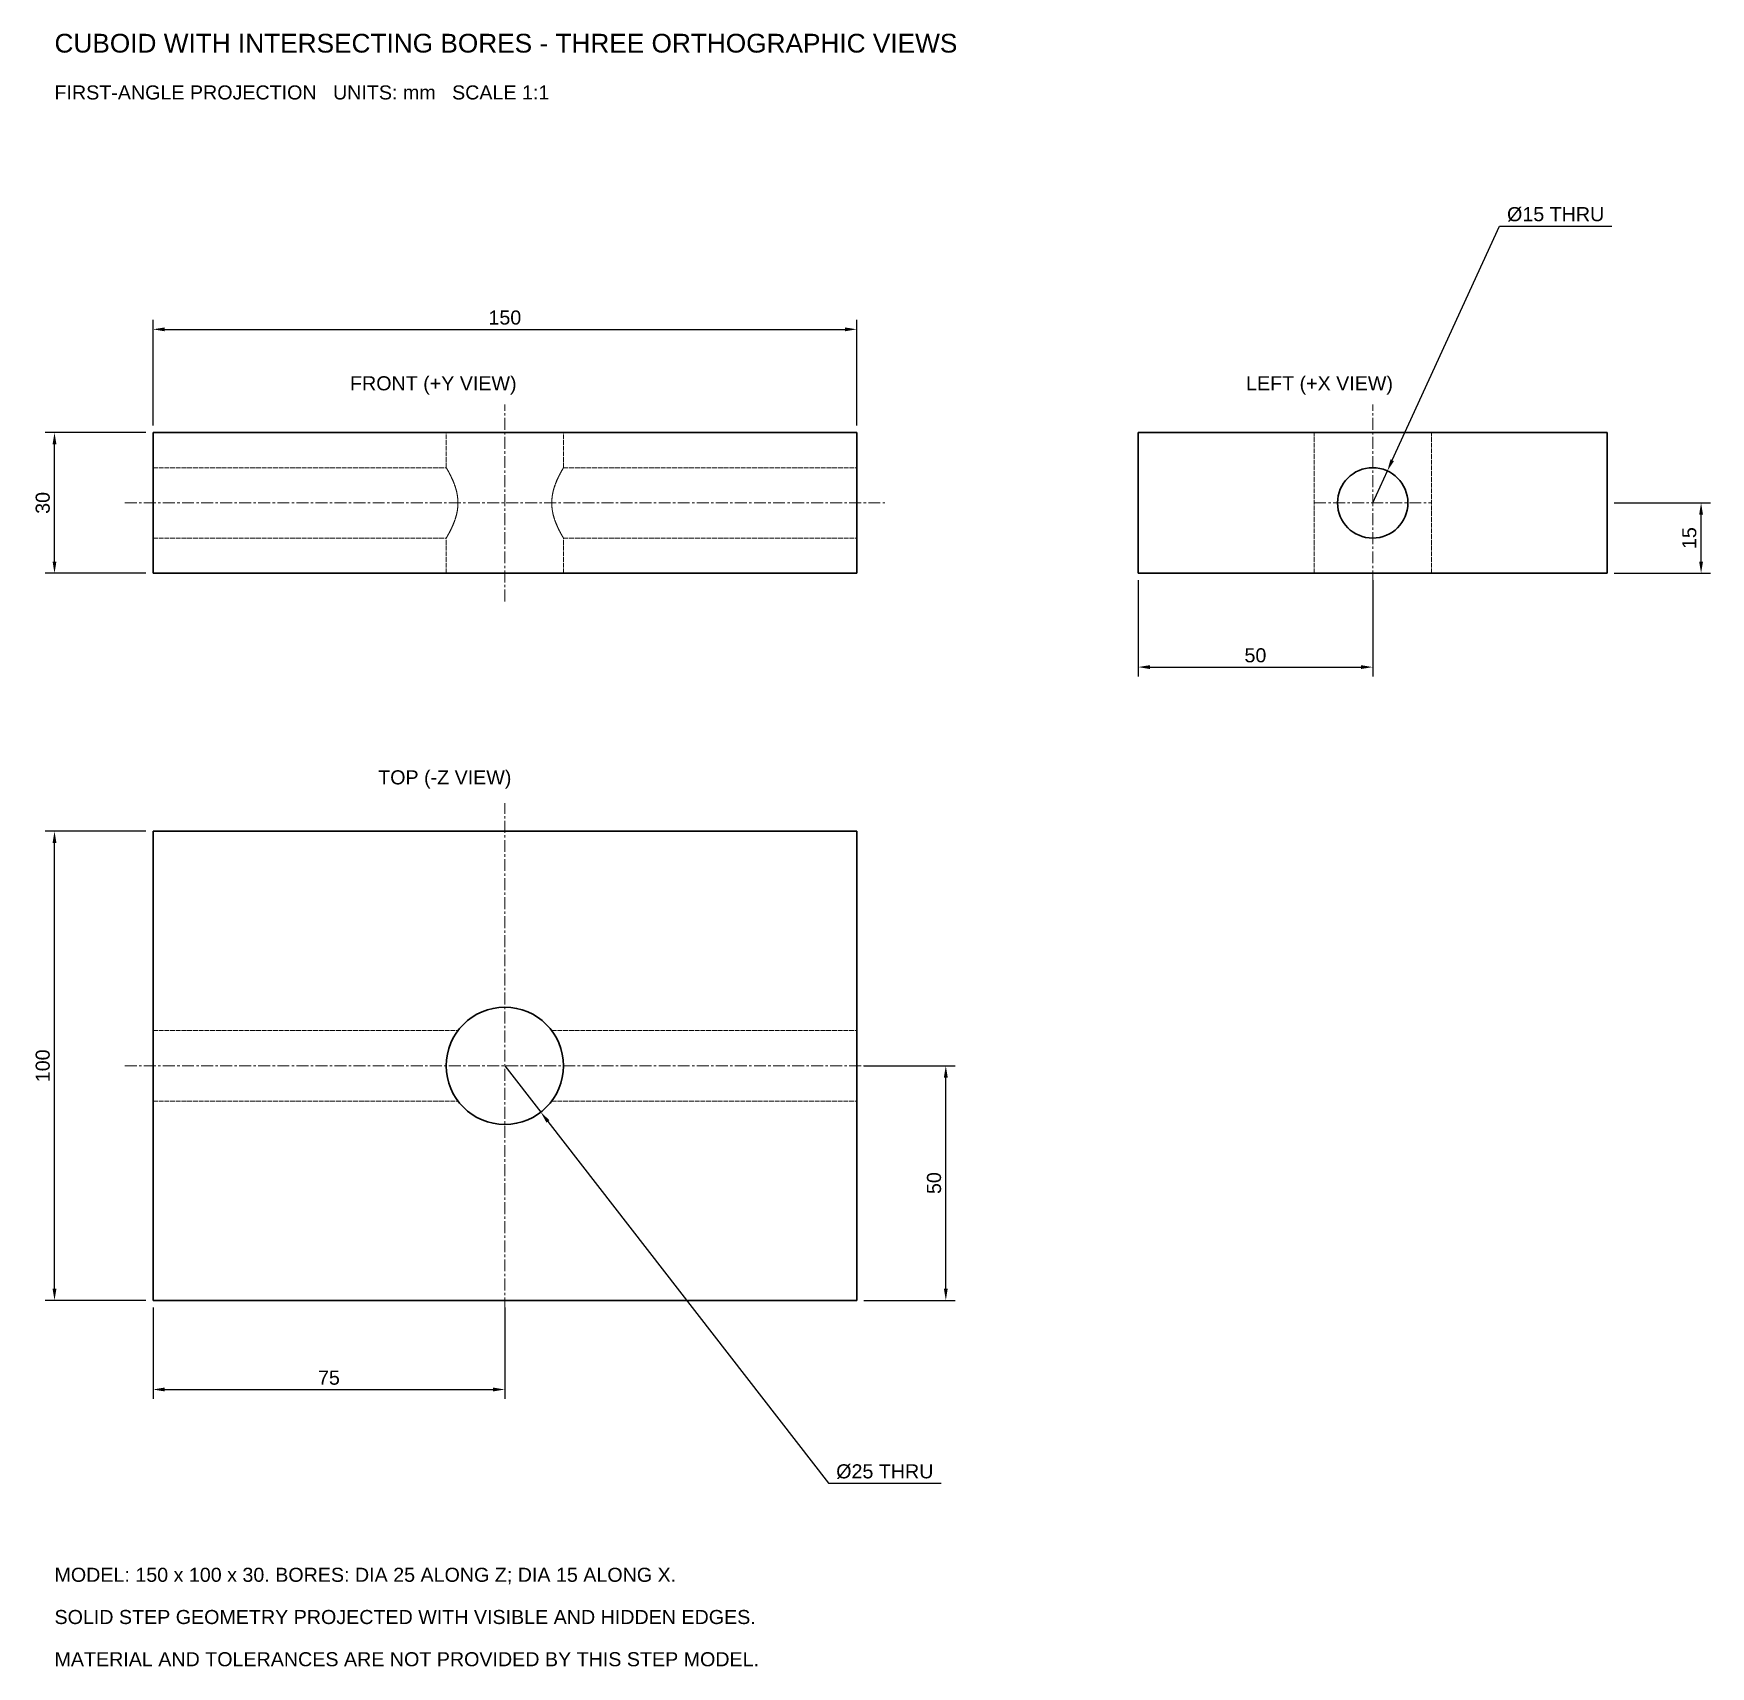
# Model space of a CAD drawing. Header units: millimetres. Extents: x -25 to 332, y -233 to 115.
import ezdxf

# ---------------------------------------------------------------- set-up
doc = ezdxf.new("R2010")
doc.units = ezdxf.units.MM
doc.header["$LTSCALE"] = 0.8
doc.linetypes.add('CENTER', pattern=[5.08, 3.175, -0.635, 0.635, -0.635])
doc.linetypes.add('DASHED', pattern=[1.524, 1.27, -0.254])
for name, color, linetype, lineweight in [('CENTER', 3, 'CENTER', 13), ('DIMENSIONS', 2, 'CONTINUOUS', 13), ('HIDDEN', 8, 'DASHED', 13), ('NOTES', 7, 'CONTINUOUS', 13), ('VISIBLE', 7, 'CONTINUOUS', 30)]:
    doc.layers.add(name, color=color, linetype=linetype, lineweight=lineweight)
doc.styles.get("Standard").update_dxf_attribs({"font": 'Arial.ttf'})
doc.dimstyles.new('PART_DIM', dxfattribs={"dimtxt": 3, "dimasz": 2.5, "dimexe": 2, "dimexo": 1.5, "dimgap": 1, "dimtad": 1, "dimdec": 0, "dimrnd": 1e-06, "dimzin": 0, "dimdsep": 46, "dimtxsty": 'Standard', "dimcen": 2.5, "dimclrd": 2, "dimclre": 2, "dimclrt": 2, "dimazin": 3, "dimtfac": 1, "dimtmove": 0, "dimatfit": 3})

msp = doc.modelspace()

# ---------------------------------------------------------------- linework, layer by layer
at = {"layer": 'CENTER'}
for p, q in [((75, -6), (75, 36)), ((260, -6), (260, 36)), ((-6, 15), (156, 15)), ((247.5, 15), (272.5, 15)), ((75, -161), (75, -49)), ((-6, -105), (156, -105))]:
    msp.add_line(p, q, dxfattribs=at)
at = {"layer": 'HIDDEN'}
for p, q in [((62.5, 22.5), (62.5, 30)), ((87.5, 22.5), (87.5, 30)), ((247.5, 0), (247.5, 30)), ((272.5, 0), (272.5, 30)), ((0, 22.5), (62.5, 22.5)), ((87.5, 22.5), (150, 22.5)), ((0, 7.5), (62.5, 7.5)), ((62.5, 0), (62.5, 7.5)), ((87.5, 7.5), (150, 7.5)), ((87.5, 0), (87.5, 7.5)), ((0, -97.5), (65, -97.5)), ((85, -97.5), (150, -97.5)), ((0, -112.5), (65, -112.5)), ((85, -112.5), (150, -112.5))]:
    msp.add_line(p, q, dxfattribs=at)
for points, knots in [([(62.5, 7.5), (62.5, 7.5), (62.53, 7.55), (62.65, 7.75), (62.74, 7.9), (62.95, 8.28), (63.08, 8.52), (63.37, 9.06), (63.53, 9.37), (63.76, 9.88), (63.84, 10.05), (64, 10.42), (64.08, 10.62), (64.31, 11.21), (64.46, 11.64), (64.71, 12.53), (64.82, 13.01), (64.92, 13.74), (64.95, 13.99), (64.99, 14.49), (65, 14.74), (65, 15.51), (64.96, 16), (64.85, 16.74), (64.81, 16.98), (64.71, 17.46), (64.65, 17.69), (64.52, 18.14), (64.45, 18.36), (64.31, 18.78), (64.23, 18.99), (64, 19.59), (63.84, 19.96), (63.6, 20.47), (63.52, 20.63), (63.37, 20.94), (63.3, 21.08), (63.08, 21.48), (62.96, 21.72), (62.79, 22.01), (62.74, 22.09), (62.66, 22.24), (62.62, 22.3), (62.56, 22.4), (62.54, 22.44), (62.51, 22.49), (62.5, 22.5), (62.5, 22.5)], [0, 0, 0, 0, 0.0625, 0.0625, 0.125, 0.125, 0.1875, 0.1875, 0.25, 0.25, 0.28125, 0.28125, 0.3125, 0.3125, 0.375, 0.375, 0.4375, 0.4375, 0.46875, 0.46875, 0.5, 0.5, 0.5625, 0.5625, 0.59375, 0.59375, 0.625, 0.625, 0.65625, 0.65625, 0.6875, 0.6875, 0.75, 0.75, 0.78125, 0.78125, 0.8125, 0.8125, 0.875, 0.875, 0.90625, 0.90625, 0.9375, 0.9375, 0.96875, 0.96875, 1, 1, 1, 1]), ([(62.5, 22.5), (62.5, 22.5), (62.53, 22.45), (62.62, 22.3), (62.66, 22.24), (62.74, 22.09), (62.79, 22), (62.9, 21.81), (62.96, 21.71), (63.09, 21.47), (63.16, 21.35), (63.37, 20.94), (63.53, 20.63), (63.84, 19.96), (64.01, 19.58), (64.31, 18.79), (64.46, 18.37), (64.65, 17.69), (64.71, 17.46), (64.81, 16.99), (64.85, 16.75), (64.92, 16.26), (64.95, 16.01), (64.99, 15.51), (65, 15.25), (65, 14.5), (64.96, 14), (64.85, 13.26), (64.81, 13.02), (64.71, 12.55), (64.65, 12.32), (64.46, 11.64), (64.31, 11.21), (64, 10.41), (63.84, 10.05), (63.52, 9.36), (63.37, 9.06), (63.16, 8.65), (63.09, 8.53), (62.96, 8.29), (62.9, 8.19), (62.74, 7.9), (62.65, 7.75), (62.56, 7.6), (62.54, 7.56), (62.51, 7.51), (62.5, 7.5), (62.5, 7.5)], [0, 0, 0, 0, 0.0625, 0.0625, 0.09375, 0.09375, 0.125, 0.125, 0.15625, 0.15625, 0.1875, 0.1875, 0.25, 0.25, 0.3125, 0.3125, 0.375, 0.375, 0.40625, 0.40625, 0.4375, 0.4375, 0.46875, 0.46875, 0.5, 0.5, 0.5625, 0.5625, 0.59375, 0.59375, 0.625, 0.625, 0.6875, 0.6875, 0.75, 0.75, 0.8125, 0.8125, 0.84375, 0.84375, 0.875, 0.875, 0.9375, 0.9375, 0.96875, 0.96875, 1, 1, 1, 1]), ([(87.5, 22.5), (87.5, 22.5), (87.47, 22.45), (87.38, 22.3), (87.34, 22.24), (87.26, 22.09), (87.21, 22), (87.1, 21.81), (87.04, 21.71), (86.91, 21.47), (86.84, 21.35), (86.63, 20.94), (86.47, 20.63), (86.16, 19.96), (85.99, 19.58), (85.69, 18.79), (85.54, 18.37), (85.35, 17.69), (85.29, 17.46), (85.19, 16.99), (85.15, 16.75), (85.08, 16.26), (85.05, 16.01), (85.01, 15.51), (85, 15.25), (85, 14.5), (85.04, 14), (85.15, 13.26), (85.19, 13.02), (85.29, 12.55), (85.35, 12.32), (85.54, 11.64), (85.69, 11.21), (86, 10.41), (86.16, 10.05), (86.48, 9.36), (86.63, 9.06), (86.84, 8.65), (86.91, 8.53), (87.04, 8.29), (87.1, 8.19), (87.26, 7.9), (87.35, 7.75), (87.44, 7.6), (87.46, 7.56), (87.49, 7.51), (87.5, 7.5), (87.5, 7.5)], [0, 0, 0, 0, 0.0625, 0.0625, 0.09375, 0.09375, 0.125, 0.125, 0.15625, 0.15625, 0.1875, 0.1875, 0.25, 0.25, 0.3125, 0.3125, 0.375, 0.375, 0.40625, 0.40625, 0.4375, 0.4375, 0.46875, 0.46875, 0.5, 0.5, 0.5625, 0.5625, 0.59375, 0.59375, 0.625, 0.625, 0.6875, 0.6875, 0.75, 0.75, 0.8125, 0.8125, 0.84375, 0.84375, 0.875, 0.875, 0.9375, 0.9375, 0.96875, 0.96875, 1, 1, 1, 1]), ([(87.5, 7.5), (87.5, 7.5), (87.47, 7.55), (87.35, 7.75), (87.26, 7.9), (87.05, 8.28), (86.92, 8.52), (86.63, 9.06), (86.47, 9.37), (86.24, 9.88), (86.16, 10.05), (86, 10.42), (85.92, 10.62), (85.69, 11.21), (85.54, 11.64), (85.29, 12.53), (85.18, 13.01), (85.08, 13.74), (85.05, 13.99), (85.01, 14.49), (85, 14.74), (85, 15.51), (85.04, 16), (85.15, 16.74), (85.19, 16.98), (85.29, 17.46), (85.35, 17.69), (85.48, 18.14), (85.55, 18.36), (85.69, 18.78), (85.77, 18.99), (86, 19.59), (86.16, 19.96), (86.4, 20.47), (86.48, 20.63), (86.63, 20.94), (86.7, 21.08), (86.92, 21.48), (87.04, 21.72), (87.21, 22.01), (87.26, 22.09), (87.34, 22.24), (87.38, 22.3), (87.44, 22.4), (87.46, 22.44), (87.49, 22.49), (87.5, 22.5), (87.5, 22.5)], [0, 0, 0, 0, 0.0625, 0.0625, 0.125, 0.125, 0.1875, 0.1875, 0.25, 0.25, 0.28125, 0.28125, 0.3125, 0.3125, 0.375, 0.375, 0.4375, 0.4375, 0.46875, 0.46875, 0.5, 0.5, 0.5625, 0.5625, 0.59375, 0.59375, 0.625, 0.625, 0.65625, 0.65625, 0.6875, 0.6875, 0.75, 0.75, 0.78125, 0.78125, 0.8125, 0.8125, 0.875, 0.875, 0.90625, 0.90625, 0.9375, 0.9375, 0.96875, 0.96875, 1, 1, 1, 1])]:
    msp.add_open_spline(points, degree=3, knots=knots, dxfattribs=at)
at = {"layer": 'VISIBLE'}
for p, q in [((0, 0), (0, 30)), ((0, 30), (150, 30)), ((150, 0), (150, 30)), ((210, 30), (310, 30)), ((210, 0), (210, 30)), ((310, 0), (310, 30)), ((0, 0), (150, 0)), ((210, 0), (310, 0)), ((0, -155), (0, -55)), ((0, -55), (150, -55)), ((150, -155), (150, -55)), ((0, -155), (150, -155))]:
    msp.add_line(p, q, dxfattribs=at)
for centre, radius in [((260, 15), 7.5), ((75, -105), 12.5)]:
    msp.add_circle(centre, radius, dxfattribs=at)

# ---------------------------------------------------------------- texts
at = {"layer": 'NOTES'}
for s, height, p in [('CUBOID WITH INTERSECTING BORES - THREE ORTHOGRAPHIC VIEWS', 4, (-21, 111)), ('FIRST-ANGLE PROJECTION   UNITS: mm   SCALE 1:1', 3, (-21, 101)), ('FRONT (+Y VIEW)', 3, (42, 39)), ('LEFT (+X VIEW)', 3, (233, 39)), ('TOP (-Z VIEW)', 3, (48, -45)), ('MODEL: 150 x 100 x 30. BORES: DIA 25 ALONG Z; DIA 15 ALONG X.', 3, (-21, -215)), ('SOLID STEP GEOMETRY PROJECTED WITH VISIBLE AND HIDDEN EDGES.', 3, (-21, -224)), ('MATERIAL AND TOLERANCES ARE NOT PROVIDED BY THIS STEP MODEL.', 3, (-21, -233))]:
    msp.add_text(s, height=height, dxfattribs=at).set_placement(p)

# ---------------------------------------------------------------- dimensions: what is measured, and where the dimension line sits
at = {"layer": 'DIMENSIONS'}
for center, radius, location in [((260, 15), 7.5, (287, 74)), ((75, -105), 12.5, (144, -194))]:
    msp.add_diameter_dim(center=center, radius=radius, location=location, text='<> THRU', dimstyle='PART_DIM', override={"dimtih": 1, "dimtoh": 1}, dxfattribs=at).render()
for base, p1, p2 in [((0, 52), (0, 30), (150, 30)), ((210, -20), (210, 0), (260, 0)), ((0, -174), (0, -155), (75, -155))]:
    msp.add_linear_dim(base=base, p1=p1, p2=p2, dimstyle='PART_DIM', dxfattribs=at).render()
for base, p1, p2 in [((-21, 0), (0, 0), (0, 30)), ((330, 0), (310, 0), (310, 15)), ((-21, -155), (0, -155), (0, -55)), ((169, -155), (150, -155), (150, -105))]:
    msp.add_linear_dim(base=base, p1=p1, p2=p2, angle=90, dimstyle='PART_DIM', dxfattribs=at).render()

doc.saveas('drawing.dxf')
